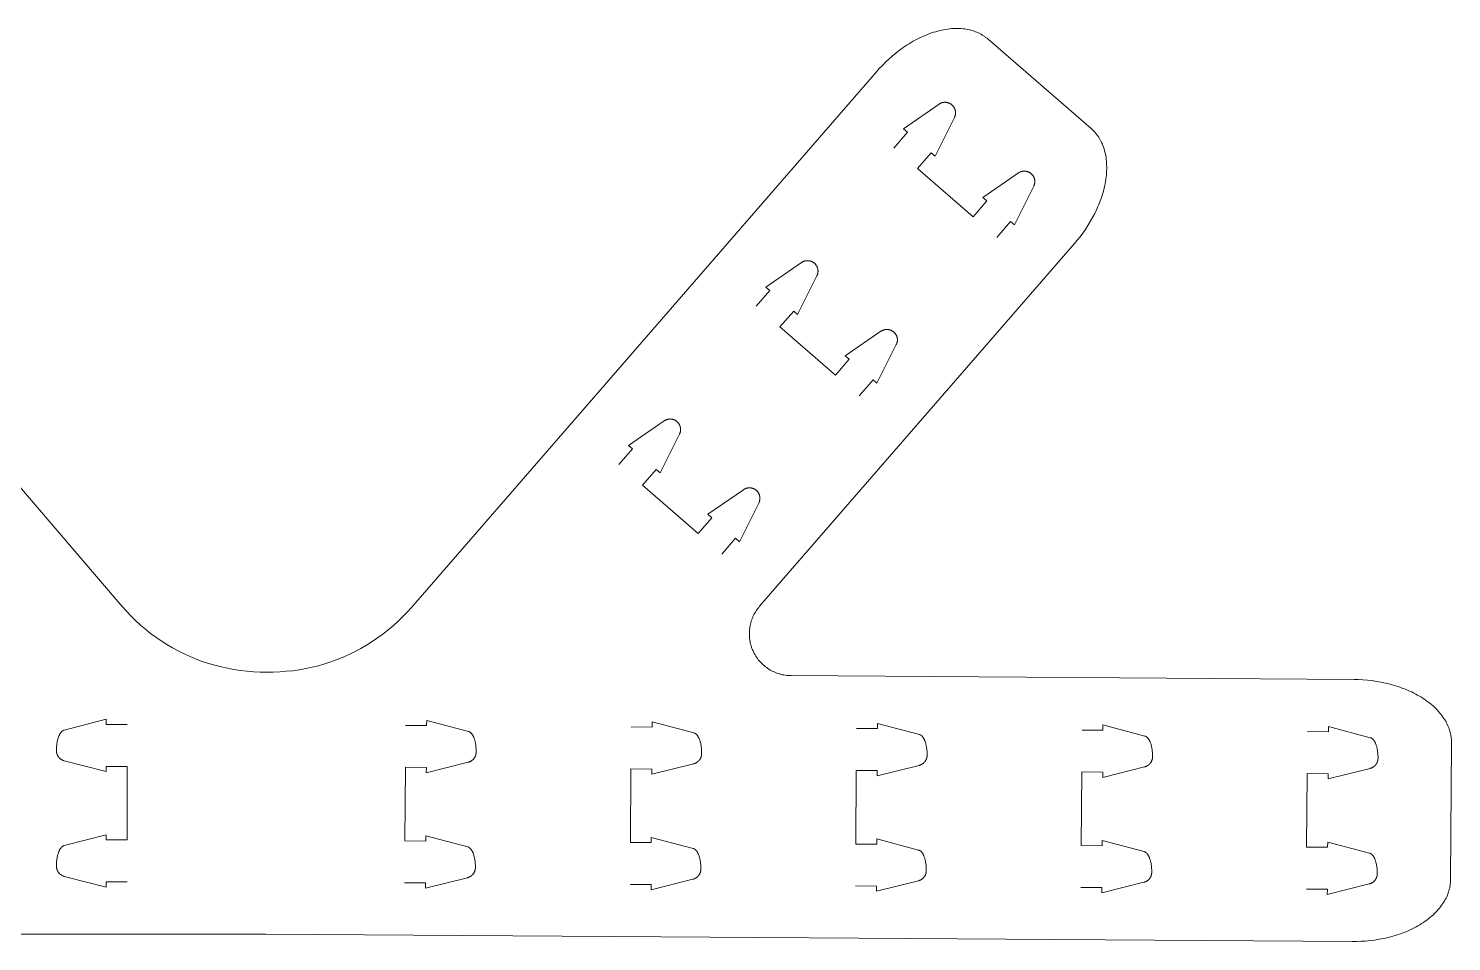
# Model space of a CAD drawing. Header units: millimetres. Extents: x 20064 to 20846, y -3773 to -3657.
# Drawn here: x 20710.6 to 20846.3, y -3755.1 to -3668 of the extents above; entities that cross this region are included whole.
import ezdxf

# ---------------------------------------------------------------- set-up
doc = ezdxf.new("R2010")
doc.units = ezdxf.units.MM
doc.header["$MEASUREMENT"] = 0
doc.layers.add('Exterior cut', color=3, linetype='Continuous', lineweight=0)
doc.layers.add('Interior cut', color=5, linetype='Continuous', lineweight=0)

msp = doc.modelspace()

# ---------------------------------------------------------------- linework, layer by layer
at = {"layer": 'Exterior cut'}
msp.add_lwpolyline([(20629.65, -3754.38), (20733.27, -3754.38), (20836.88, -3755.09), (20837.3, -3755.09), (20837.72, -3755.07), (20838.15, -3755.05), (20838.58, -3755), (20839.02, -3754.95), (20839.45, -3754.88), (20839.89, -3754.79), (20840.32, -3754.69), (20840.54, -3754.64), (20840.75, -3754.58), (20840.96, -3754.52), (20841.17, -3754.45), (20841.38, -3754.38), (20841.59, -3754.31), (20841.8, -3754.23), (20842, -3754.15), (20842.2, -3754.07), (20842.39, -3753.98), (20842.59, -3753.89), (20842.78, -3753.79), (20842.96, -3753.69), (20843.14, -3753.59), (20843.32, -3753.49), (20843.49, -3753.38), (20843.66, -3753.27), (20843.83, -3753.16), (20843.99, -3753.04), (20844.14, -3752.92), (20844.29, -3752.8), (20844.44, -3752.68), (20844.58, -3752.56), (20844.71, -3752.43), (20844.84, -3752.3), (20844.97, -3752.17), (20845.08, -3752.04), (20845.2, -3751.91), (20845.3, -3751.77), (20845.4, -3751.63), (20845.5, -3751.5), (20845.59, -3751.36), (20845.67, -3751.22), (20845.75, -3751.08), (20845.82, -3750.94), (20845.89, -3750.81), (20845.95, -3750.67), (20846, -3750.53), (20846.05, -3750.39), (20846.07, -3750.32), (20846.09, -3750.25), (20846.11, -3750.18), (20846.13, -3750.11), (20846.15, -3750.04), (20846.17, -3749.97), (20846.18, -3749.9), (20846.19, -3749.83), (20846.21, -3749.76), (20846.22, -3749.7), (20846.23, -3749.63), (20846.23, -3749.56), (20846.24, -3749.49), (20846.25, -3749.42), (20846.25, -3749.29), (20846.26, -3749.16), (20846.35, -3736.16), (20846.35, -3736.02), (20846.34, -3735.89), (20846.33, -3735.82), (20846.33, -3735.75), (20846.32, -3735.69), (20846.31, -3735.62), (20846.3, -3735.55), (20846.29, -3735.48), (20846.28, -3735.41), (20846.27, -3735.34), (20846.25, -3735.27), (20846.24, -3735.2), (20846.22, -3735.13), (20846.2, -3735.06), (20846.18, -3734.99), (20846.16, -3734.92), (20846.11, -3734.78), (20846.06, -3734.64), (20846, -3734.5), (20845.93, -3734.36), (20845.86, -3734.22), (20845.79, -3734.08), (20845.71, -3733.94), (20845.62, -3733.81), (20845.53, -3733.67), (20845.43, -3733.53), (20845.32, -3733.39), (20845.21, -3733.26), (20845.1, -3733.13), (20844.98, -3732.99), (20844.85, -3732.86), (20844.72, -3732.73), (20844.58, -3732.61), (20844.43, -3732.48), (20844.29, -3732.36), (20844.13, -3732.24), (20843.97, -3732.12), (20843.81, -3732.01), (20843.64, -3731.9), (20843.47, -3731.79), (20843.29, -3731.68), (20843.11, -3731.58), (20842.93, -3731.48), (20842.74, -3731.38), (20842.55, -3731.28), (20842.35, -3731.19), (20842.16, -3731.11), (20841.95, -3731.02), (20841.75, -3730.94), (20841.55, -3730.87), (20841.34, -3730.79), (20841.13, -3730.72), (20840.92, -3730.66), (20840.7, -3730.6), (20840.49, -3730.54), (20840.06, -3730.43), (20839.62, -3730.34), (20839.19, -3730.27), (20838.75, -3730.2), (20838.32, -3730.16), (20837.89, -3730.12), (20837.47, -3730.1), (20837.06, -3730.09), (20783.36, -3729.72), (20783.22, -3729.72), (20783.08, -3729.71), (20782.95, -3729.7), (20782.81, -3729.68), (20782.67, -3729.66), (20782.54, -3729.63), (20782.4, -3729.6), (20782.27, -3729.56), (20782.14, -3729.52), (20782.01, -3729.48), (20781.88, -3729.43), (20781.75, -3729.37), (20781.63, -3729.32), (20781.5, -3729.25), (20781.38, -3729.19), (20781.26, -3729.11), (20781.15, -3729.04), (20781.04, -3728.96), (20780.92, -3728.88), (20780.82, -3728.79), (20780.71, -3728.7), (20780.61, -3728.61), (20780.51, -3728.51), (20780.42, -3728.41), (20780.33, -3728.3), (20780.24, -3728.2), (20780.16, -3728.09), (20780.08, -3727.97), (20780, -3727.86), (20779.93, -3727.74), (20779.86, -3727.62), (20779.8, -3727.5), (20779.74, -3727.37), (20779.69, -3727.25), (20779.64, -3727.12), (20779.59, -3726.99), (20779.55, -3726.85), (20779.51, -3726.72), (20779.48, -3726.59), (20779.45, -3726.45), (20779.43, -3726.32), (20779.41, -3726.18), (20779.4, -3726.04), (20779.39, -3725.9), (20779.39, -3725.77), (20779.39, -3725.63), (20779.39, -3725.49), (20779.4, -3725.35), (20779.42, -3725.21), (20779.44, -3725.08), (20779.46, -3724.94), (20779.49, -3724.81), (20779.53, -3724.67), (20779.57, -3724.54), (20779.61, -3724.41), (20779.66, -3724.28), (20779.71, -3724.15), (20779.76, -3724.03), (20779.83, -3723.9), (20779.89, -3723.78), (20779.96, -3723.66), (20780.03, -3723.54), (20780.11, -3723.43), (20780.19, -3723.32), (20780.28, -3723.21), (20780.36, -3723.1), (20810.39, -3688.5), (20810.66, -3688.18), (20810.92, -3687.85), (20811.18, -3687.5), (20811.43, -3687.15), (20811.67, -3686.78), (20811.9, -3686.4), (20812.12, -3686.02), (20812.32, -3685.62), (20812.42, -3685.43), (20812.51, -3685.22), (20812.6, -3685.02), (20812.69, -3684.82), (20812.77, -3684.61), (20812.85, -3684.41), (20812.93, -3684.2), (20813, -3684), (20813.06, -3683.79), (20813.12, -3683.58), (20813.18, -3683.38), (20813.23, -3683.17), (20813.28, -3682.97), (20813.32, -3682.76), (20813.35, -3682.56), (20813.39, -3682.36), (20813.41, -3682.16), (20813.43, -3681.96), (20813.45, -3681.76), (20813.46, -3681.57), (20813.47, -3681.38), (20813.47, -3681.19), (20813.46, -3681), (20813.46, -3680.81), (20813.44, -3680.63), (20813.42, -3680.45), (20813.4, -3680.28), (20813.37, -3680.11), (20813.34, -3679.94), (20813.3, -3679.77), (20813.26, -3679.61), (20813.21, -3679.46), (20813.16, -3679.3), (20813.11, -3679.15), (20813.05, -3679.01), (20812.98, -3678.87), (20812.92, -3678.73), (20812.85, -3678.6), (20812.77, -3678.47), (20812.73, -3678.41), (20812.7, -3678.35), (20812.66, -3678.29), (20812.61, -3678.23), (20812.57, -3678.17), (20812.53, -3678.11), (20812.49, -3678.06), (20812.44, -3678), (20812.4, -3677.95), (20812.36, -3677.9), (20812.31, -3677.84), (20812.26, -3677.79), (20812.22, -3677.74), (20812.17, -3677.7), (20812.07, -3677.6), (20811.97, -3677.51), (20802.15, -3668.99), (20802.05, -3668.91), (20801.94, -3668.83), (20801.89, -3668.79), (20801.83, -3668.75), (20801.78, -3668.71), (20801.72, -3668.67), (20801.66, -3668.63), (20801.6, -3668.6), (20801.54, -3668.56), (20801.48, -3668.53), (20801.42, -3668.49), (20801.36, -3668.46), (20801.29, -3668.43), (20801.23, -3668.4), (20801.16, -3668.37), (20801.09, -3668.34), (20800.96, -3668.28), (20800.81, -3668.23), (20800.67, -3668.18), (20800.52, -3668.14), (20800.37, -3668.1), (20800.21, -3668.07), (20800.06, -3668.04), (20799.89, -3668.02), (20799.73, -3668), (20799.56, -3667.99), (20799.39, -3667.98), (20799.21, -3667.97), (20799.04, -3667.97), (20798.86, -3667.98), (20798.68, -3667.99), (20798.49, -3668.01), (20798.31, -3668.03), (20798.12, -3668.06), (20797.93, -3668.09), (20797.74, -3668.13), (20797.54, -3668.18), (20797.35, -3668.22), (20797.16, -3668.28), (20796.96, -3668.34), (20796.77, -3668.4), (20796.57, -3668.47), (20796.37, -3668.55), (20796.18, -3668.63), (20795.98, -3668.71), (20795.79, -3668.8), (20795.59, -3668.9), (20795.4, -3668.99), (20795.2, -3669.1), (20795.01, -3669.2), (20794.82, -3669.31), (20794.63, -3669.43), (20794.44, -3669.55), (20794.26, -3669.67), (20794.07, -3669.79), (20793.71, -3670.05), (20793.36, -3670.32), (20793.02, -3670.61), (20792.69, -3670.9), (20792.38, -3671.19), (20792.07, -3671.5), (20791.78, -3671.8), (20791.5, -3672.11), (20747.18, -3723.21), (20746.76, -3723.67), (20746.32, -3724.12), (20745.88, -3724.56), (20745.41, -3724.98), (20744.93, -3725.38), (20744.44, -3725.76), (20743.93, -3726.13), (20743.42, -3726.48), (20742.89, -3726.81), (20742.35, -3727.13), (20741.79, -3727.42), (20741.23, -3727.7), (20740.66, -3727.95), (20740.08, -3728.19), (20739.49, -3728.4), (20738.9, -3728.59), (20738.3, -3728.77), (20737.69, -3728.92), (20737.08, -3729.05), (20736.47, -3729.16), (20735.85, -3729.25), (20735.23, -3729.31), (20734.6, -3729.36), (20733.98, -3729.38), (20733.35, -3729.38), (20732.73, -3729.38), (20732.1, -3729.35), (20731.48, -3729.3), (20730.86, -3729.23), (20730.24, -3729.14), (20729.62, -3729.02), (20729.01, -3728.89), (20728.41, -3728.73), (20727.81, -3728.56), (20727.22, -3728.36), (20726.63, -3728.14), (20726.05, -3727.9), (20725.48, -3727.64), (20724.92, -3727.36), (20724.37, -3727.07), (20723.84, -3726.75), (20723.31, -3726.41), (20722.79, -3726.06), (20722.29, -3725.69), (20721.8, -3725.3), (20721.32, -3724.89), (20720.86, -3724.47), (20720.42, -3724.03), (20719.99, -3723.58), (20719.57, -3723.11), (20675.59, -3671.71)], dxfattribs=at)
at = {"layer": 'Interior cut'}
for points in [[(20793.15, -3679.38), (20794.46, -3677.87), (20794.08, -3677.54), (20797.48, -3675.2), (20797.5, -3675.18), (20797.53, -3675.16), (20797.56, -3675.14), (20797.6, -3675.13), (20797.63, -3675.11), (20797.66, -3675.1), (20797.69, -3675.08), (20797.72, -3675.07), (20797.76, -3675.06), (20797.79, -3675.05), (20797.82, -3675.05), (20797.86, -3675.04), (20797.89, -3675.03), (20797.93, -3675.03), (20797.96, -3675.02), (20797.99, -3675.02), (20798.03, -3675.02), (20798.06, -3675.02), (20798.1, -3675.02), (20798.13, -3675.02), (20798.17, -3675.03), (20798.2, -3675.03), (20798.24, -3675.04), (20798.27, -3675.05), (20798.3, -3675.06), (20798.34, -3675.06), (20798.37, -3675.08), (20798.4, -3675.09), (20798.44, -3675.1), (20798.47, -3675.11), (20798.5, -3675.13), (20798.53, -3675.15), (20798.56, -3675.16), (20798.59, -3675.18), (20798.62, -3675.2), (20798.64, -3675.22), (20798.67, -3675.24), (20798.7, -3675.27), (20798.72, -3675.29), (20798.75, -3675.31), (20798.77, -3675.34), (20798.8, -3675.36), (20798.82, -3675.39), (20798.84, -3675.42), (20798.86, -3675.44), (20798.88, -3675.47), (20798.9, -3675.5), (20798.92, -3675.53), (20798.93, -3675.56), (20798.95, -3675.59), (20798.96, -3675.63), (20798.98, -3675.66), (20798.99, -3675.69), (20799, -3675.72), (20799.01, -3675.76), (20799.02, -3675.79), (20799.02, -3675.82), (20799.03, -3675.86), (20799.04, -3675.89), (20799.04, -3675.93), (20799.04, -3675.96), (20799.04, -3676), (20799.04, -3676.03), (20799.04, -3676.07), (20799.04, -3676.1), (20799.04, -3676.14), (20799.03, -3676.17), (20799.03, -3676.2), (20799.02, -3676.24), (20799.01, -3676.27), (20799, -3676.31), (20798.99, -3676.34), (20798.98, -3676.37), (20798.97, -3676.4), (20798.95, -3676.44), (20798.94, -3676.47), (20797.1, -3680.16), (20796.72, -3679.83), (20795.41, -3681.34), (20800.72, -3685.94), (20802.03, -3684.43), (20801.65, -3684.1), (20805.04, -3681.76), (20805.07, -3681.74), (20805.1, -3681.73), (20805.13, -3681.71), (20805.16, -3681.69), (20805.19, -3681.68), (20805.23, -3681.66), (20805.26, -3681.65), (20805.29, -3681.64), (20805.32, -3681.63), (20805.36, -3681.62), (20805.39, -3681.61), (20805.43, -3681.6), (20805.46, -3681.6), (20805.49, -3681.59), (20805.53, -3681.59), (20805.56, -3681.59), (20805.6, -3681.59), (20805.63, -3681.59), (20805.67, -3681.59), (20805.7, -3681.59), (20805.74, -3681.59), (20805.77, -3681.6), (20805.8, -3681.61), (20805.84, -3681.61), (20805.87, -3681.62), (20805.91, -3681.63), (20805.94, -3681.64), (20805.97, -3681.65), (20806, -3681.67), (20806.03, -3681.68), (20806.07, -3681.7), (20806.1, -3681.71), (20806.13, -3681.73), (20806.16, -3681.75), (20806.18, -3681.77), (20806.21, -3681.79), (20806.24, -3681.81), (20806.27, -3681.83), (20806.29, -3681.85), (20806.32, -3681.88), (20806.34, -3681.9), (20806.37, -3681.93), (20806.39, -3681.96), (20806.41, -3681.98), (20806.43, -3682.01), (20806.45, -3682.04), (20806.47, -3682.07), (20806.48, -3682.1), (20806.5, -3682.13), (20806.52, -3682.16), (20806.53, -3682.19), (20806.54, -3682.22), (20806.56, -3682.26), (20806.57, -3682.29), (20806.58, -3682.32), (20806.58, -3682.36), (20806.59, -3682.39), (20806.6, -3682.42), (20806.6, -3682.46), (20806.61, -3682.49), (20806.61, -3682.53), (20806.61, -3682.56), (20806.61, -3682.6), (20806.61, -3682.63), (20806.61, -3682.67), (20806.6, -3682.7), (20806.6, -3682.74), (20806.59, -3682.77), (20806.59, -3682.8), (20806.58, -3682.84), (20806.57, -3682.87), (20806.56, -3682.9), (20806.55, -3682.94), (20806.54, -3682.97), (20806.52, -3683), (20806.51, -3683.03), (20804.67, -3686.72), (20804.29, -3686.4), (20802.98, -3687.91)], [(20780.04, -3694.48), (20781.35, -3692.97), (20780.97, -3692.65), (20784.37, -3690.3), (20784.4, -3690.29), (20784.43, -3690.27), (20784.46, -3690.25), (20784.49, -3690.23), (20784.52, -3690.22), (20784.55, -3690.2), (20784.58, -3690.19), (20784.62, -3690.18), (20784.65, -3690.17), (20784.68, -3690.16), (20784.72, -3690.15), (20784.75, -3690.15), (20784.79, -3690.14), (20784.82, -3690.13), (20784.85, -3690.13), (20784.89, -3690.13), (20784.92, -3690.13), (20784.96, -3690.13), (20784.99, -3690.13), (20785.03, -3690.13), (20785.06, -3690.14), (20785.1, -3690.14), (20785.13, -3690.15), (20785.16, -3690.15), (20785.2, -3690.16), (20785.23, -3690.17), (20785.26, -3690.18), (20785.3, -3690.19), (20785.33, -3690.21), (20785.36, -3690.22), (20785.39, -3690.24), (20785.42, -3690.25), (20785.45, -3690.27), (20785.48, -3690.29), (20785.51, -3690.31), (20785.54, -3690.33), (20785.57, -3690.35), (20785.59, -3690.37), (20785.62, -3690.4), (20785.64, -3690.42), (20785.67, -3690.44), (20785.69, -3690.47), (20785.71, -3690.5), (20785.73, -3690.52), (20785.75, -3690.55), (20785.77, -3690.58), (20785.79, -3690.61), (20785.81, -3690.64), (20785.83, -3690.67), (20785.84, -3690.7), (20785.86, -3690.73), (20785.87, -3690.77), (20785.88, -3690.8), (20785.89, -3690.83), (20785.9, -3690.86), (20785.91, -3690.9), (20785.92, -3690.93), (20785.92, -3690.97), (20785.93, -3691), (20785.93, -3691.03), (20785.94, -3691.07), (20785.94, -3691.1), (20785.94, -3691.14), (20785.94, -3691.17), (20785.93, -3691.21), (20785.93, -3691.24), (20785.93, -3691.28), (20785.92, -3691.31), (20785.91, -3691.35), (20785.91, -3691.38), (20785.9, -3691.41), (20785.89, -3691.45), (20785.87, -3691.48), (20785.86, -3691.51), (20785.85, -3691.54), (20785.83, -3691.57), (20783.99, -3695.27), (20783.62, -3694.94), (20782.31, -3696.45), (20787.61, -3701.05), (20788.92, -3699.54), (20788.54, -3699.21), (20791.94, -3696.87), (20791.97, -3696.85), (20792, -3696.83), (20792.03, -3696.82), (20792.06, -3696.8), (20792.09, -3696.78), (20792.12, -3696.77), (20792.15, -3696.76), (20792.18, -3696.75), (20792.22, -3696.74), (20792.25, -3696.73), (20792.28, -3696.72), (20792.32, -3696.71), (20792.35, -3696.71), (20792.39, -3696.7), (20792.42, -3696.7), (20792.46, -3696.69), (20792.49, -3696.69), (20792.53, -3696.69), (20792.56, -3696.69), (20792.6, -3696.7), (20792.63, -3696.7), (20792.66, -3696.71), (20792.7, -3696.71), (20792.73, -3696.72), (20792.77, -3696.73), (20792.8, -3696.74), (20792.83, -3696.75), (20792.86, -3696.76), (20792.9, -3696.77), (20792.93, -3696.79), (20792.96, -3696.8), (20792.99, -3696.82), (20793.02, -3696.84), (20793.05, -3696.85), (20793.08, -3696.87), (20793.11, -3696.89), (20793.13, -3696.92), (20793.16, -3696.94), (20793.19, -3696.96), (20793.21, -3696.99), (20793.24, -3697.01), (20793.26, -3697.04), (20793.28, -3697.06), (20793.3, -3697.09), (20793.32, -3697.12), (20793.34, -3697.15), (20793.36, -3697.18), (20793.38, -3697.21), (20793.39, -3697.24), (20793.41, -3697.27), (20793.42, -3697.3), (20793.44, -3697.33), (20793.45, -3697.36), (20793.46, -3697.4), (20793.47, -3697.43), (20793.48, -3697.46), (20793.49, -3697.5), (20793.49, -3697.53), (20793.5, -3697.57), (20793.5, -3697.6), (20793.5, -3697.64), (20793.5, -3697.67), (20793.51, -3697.7), (20793.5, -3697.74), (20793.5, -3697.77), (20793.5, -3697.81), (20793.49, -3697.84), (20793.49, -3697.88), (20793.48, -3697.91), (20793.47, -3697.94), (20793.46, -3697.98), (20793.45, -3698.01), (20793.44, -3698.04), (20793.43, -3698.08), (20793.42, -3698.11), (20793.4, -3698.14), (20791.56, -3701.83), (20791.18, -3701.5), (20789.87, -3703.01)], [(20766.93, -3709.59), (20768.25, -3708.08), (20767.87, -3707.75), (20771.26, -3705.41), (20771.29, -3705.39), (20771.32, -3705.37), (20771.35, -3705.36), (20771.38, -3705.34), (20771.41, -3705.33), (20771.45, -3705.31), (20771.48, -3705.3), (20771.51, -3705.29), (20771.54, -3705.28), (20771.58, -3705.27), (20771.61, -3705.26), (20771.64, -3705.25), (20771.68, -3705.25), (20771.71, -3705.24), (20771.75, -3705.24), (20771.78, -3705.24), (20771.82, -3705.23), (20771.85, -3705.23), (20771.89, -3705.24), (20771.92, -3705.24), (20771.96, -3705.24), (20771.99, -3705.25), (20772.02, -3705.25), (20772.06, -3705.26), (20772.09, -3705.27), (20772.12, -3705.28), (20772.16, -3705.29), (20772.19, -3705.3), (20772.22, -3705.31), (20772.25, -3705.33), (20772.29, -3705.34), (20772.32, -3705.36), (20772.35, -3705.38), (20772.38, -3705.4), (20772.4, -3705.42), (20772.43, -3705.44), (20772.46, -3705.46), (20772.49, -3705.48), (20772.51, -3705.5), (20772.54, -3705.53), (20772.56, -3705.55), (20772.58, -3705.58), (20772.61, -3705.6), (20772.63, -3705.63), (20772.65, -3705.66), (20772.67, -3705.69), (20772.69, -3705.72), (20772.7, -3705.75), (20772.72, -3705.78), (20772.74, -3705.81), (20772.75, -3705.84), (20772.76, -3705.87), (20772.78, -3705.91), (20772.79, -3705.94), (20772.8, -3705.97), (20772.8, -3706.01), (20772.81, -3706.04), (20772.82, -3706.07), (20772.82, -3706.11), (20772.83, -3706.14), (20772.83, -3706.18), (20772.83, -3706.21), (20772.83, -3706.25), (20772.83, -3706.28), (20772.83, -3706.32), (20772.82, -3706.35), (20772.82, -3706.38), (20772.81, -3706.42), (20772.81, -3706.45), (20772.8, -3706.49), (20772.79, -3706.52), (20772.78, -3706.55), (20772.77, -3706.59), (20772.75, -3706.62), (20772.74, -3706.65), (20772.73, -3706.68), (20770.89, -3710.37), (20770.51, -3710.04), (20769.2, -3711.56), (20774.5, -3716.16), (20775.81, -3714.65), (20775.44, -3714.32), (20778.83, -3711.98), (20778.86, -3711.96), (20778.89, -3711.94), (20778.92, -3711.92), (20778.95, -3711.91), (20778.98, -3711.89), (20779.01, -3711.88), (20779.05, -3711.86), (20779.08, -3711.85), (20779.11, -3711.84), (20779.14, -3711.83), (20779.18, -3711.83), (20779.21, -3711.82), (20779.25, -3711.81), (20779.28, -3711.81), (20779.32, -3711.8), (20779.35, -3711.8), (20779.38, -3711.8), (20779.42, -3711.8), (20779.45, -3711.8), (20779.49, -3711.8), (20779.52, -3711.81), (20779.56, -3711.81), (20779.59, -3711.82), (20779.63, -3711.83), (20779.66, -3711.84), (20779.69, -3711.84), (20779.73, -3711.86), (20779.76, -3711.87), (20779.79, -3711.88), (20779.82, -3711.89), (20779.85, -3711.91), (20779.88, -3711.93), (20779.91, -3711.94), (20779.94, -3711.96), (20779.97, -3711.98), (20780, -3712), (20780.03, -3712.02), (20780.05, -3712.05), (20780.08, -3712.07), (20780.11, -3712.09), (20780.13, -3712.12), (20780.15, -3712.14), (20780.17, -3712.17), (20780.2, -3712.2), (20780.22, -3712.22), (20780.24, -3712.25), (20780.25, -3712.28), (20780.27, -3712.31), (20780.29, -3712.34), (20780.3, -3712.37), (20780.32, -3712.41), (20780.33, -3712.44), (20780.34, -3712.47), (20780.35, -3712.5), (20780.36, -3712.54), (20780.37, -3712.57), (20780.38, -3712.6), (20780.39, -3712.64), (20780.39, -3712.67), (20780.39, -3712.71), (20780.4, -3712.74), (20780.4, -3712.78), (20780.4, -3712.81), (20780.4, -3712.85), (20780.4, -3712.88), (20780.39, -3712.92), (20780.39, -3712.95), (20780.38, -3712.98), (20780.37, -3713.02), (20780.37, -3713.05), (20780.36, -3713.09), (20780.35, -3713.12), (20780.34, -3713.15), (20780.32, -3713.18), (20780.31, -3713.21), (20780.29, -3713.25), (20778.46, -3716.94), (20778.08, -3716.61), (20776.77, -3718.12)], [(20720.06, -3734.38), (20718.06, -3734.38), (20718.06, -3733.88), (20714.06, -3734.91), (20714.05, -3734.91), (20714.04, -3734.92), (20714.04, -3734.92), (20714.03, -3734.92), (20714.02, -3734.93), (20714.01, -3734.93), (20714, -3734.93), (20713.99, -3734.94), (20713.98, -3734.94), (20713.97, -3734.95), (20713.96, -3734.95), (20713.95, -3734.96), (20713.94, -3734.96), (20713.93, -3734.97), (20713.92, -3734.97), (20713.92, -3734.98), (20713.91, -3734.99), (20713.9, -3734.99), (20713.89, -3735), (20713.88, -3735.01), (20713.87, -3735.01), (20713.86, -3735.02), (20713.84, -3735.04), (20713.82, -3735.05), (20713.81, -3735.07), (20713.79, -3735.09), (20713.77, -3735.11), (20713.75, -3735.13), (20713.74, -3735.15), (20713.72, -3735.17), (20713.7, -3735.2), (20713.69, -3735.22), (20713.67, -3735.24), (20713.65, -3735.27), (20713.64, -3735.3), (20713.62, -3735.33), (20713.61, -3735.36), (20713.59, -3735.39), (20713.58, -3735.42), (20713.56, -3735.45), (20713.55, -3735.48), (20713.52, -3735.55), (20713.5, -3735.62), (20713.47, -3735.69), (20713.45, -3735.77), (20713.43, -3735.84), (20713.41, -3735.92), (20713.39, -3736.01), (20713.38, -3736.09), (20713.36, -3736.18), (20713.35, -3736.26), (20713.34, -3736.35), (20713.33, -3736.44), (20713.33, -3736.53), (20713.32, -3736.62), (20713.32, -3736.7), (20713.31, -3736.88), (20713.31, -3736.9), (20713.31, -3736.92), (20713.31, -3736.94), (20713.32, -3736.96), (20713.32, -3736.98), (20713.32, -3737), (20713.32, -3737.02), (20713.33, -3737.04), (20713.33, -3737.06), (20713.33, -3737.08), (20713.34, -3737.1), (20713.34, -3737.12), (20713.35, -3737.14), (20713.35, -3737.16), (20713.36, -3737.18), (20713.36, -3737.2), (20713.37, -3737.21), (20713.38, -3737.23), (20713.39, -3737.25), (20713.39, -3737.27), (20713.4, -3737.29), (20713.41, -3737.31), (20713.42, -3737.33), (20713.43, -3737.35), (20713.44, -3737.37), (20713.45, -3737.39), (20713.46, -3737.4), (20713.47, -3737.42), (20713.48, -3737.44), (20713.5, -3737.46), (20713.51, -3737.48), (20713.52, -3737.49), (20713.54, -3737.51), (20713.55, -3737.53), (20713.56, -3737.54), (20713.58, -3737.56), (20713.59, -3737.57), (20713.61, -3737.59), (20713.62, -3737.6), (20713.64, -3737.62), (20713.65, -3737.63), (20713.67, -3737.65), (20713.69, -3737.66), (20713.7, -3737.67), (20713.72, -3737.68), (20713.74, -3737.7), (20713.75, -3737.71), (20713.77, -3737.72), (20713.79, -3737.73), (20713.81, -3737.74), (20713.82, -3737.75), (20713.84, -3737.76), (20713.86, -3737.77), (20713.88, -3737.78), (20713.9, -3737.79), (20713.92, -3737.8), (20713.93, -3737.81), (20713.95, -3737.81), (20713.97, -3737.82), (20713.99, -3737.83), (20714.01, -3737.83), (20714.03, -3737.84), (20714.04, -3737.84), (20714.06, -3737.85), (20718.06, -3738.88), (20718.06, -3738.38), (20720.06, -3738.38), (20720.06, -3745.4), (20718.06, -3745.4), (20718.06, -3744.9), (20714.06, -3745.93), (20714.05, -3745.93), (20714.04, -3745.94), (20714.04, -3745.94), (20714.03, -3745.94), (20714.02, -3745.95), (20714.01, -3745.95), (20714, -3745.95), (20713.99, -3745.96), (20713.98, -3745.96), (20713.97, -3745.97), (20713.96, -3745.97), (20713.95, -3745.98), (20713.94, -3745.98), (20713.93, -3745.99), (20713.92, -3745.99), (20713.92, -3746), (20713.91, -3746), (20713.9, -3746.01), (20713.89, -3746.02), (20713.88, -3746.02), (20713.87, -3746.03), (20713.86, -3746.04), (20713.84, -3746.05), (20713.82, -3746.07), (20713.81, -3746.09), (20713.79, -3746.11), (20713.77, -3746.13), (20713.75, -3746.15), (20713.74, -3746.17), (20713.72, -3746.19), (20713.7, -3746.21), (20713.69, -3746.24), (20713.67, -3746.26), (20713.65, -3746.29), (20713.64, -3746.32), (20713.62, -3746.35), (20713.61, -3746.37), (20713.59, -3746.4), (20713.58, -3746.44), (20713.56, -3746.47), (20713.55, -3746.5), (20713.52, -3746.57), (20713.5, -3746.64), (20713.47, -3746.71), (20713.45, -3746.79), (20713.43, -3746.86), (20713.41, -3746.94), (20713.39, -3747.03), (20713.38, -3747.11), (20713.36, -3747.19), (20713.35, -3747.28), (20713.34, -3747.37), (20713.33, -3747.46), (20713.33, -3747.55), (20713.32, -3747.63), (20713.32, -3747.72), (20713.31, -3747.9), (20713.31, -3747.92), (20713.31, -3747.94), (20713.31, -3747.96), (20713.32, -3747.98), (20713.32, -3748), (20713.32, -3748.02), (20713.32, -3748.04), (20713.33, -3748.06), (20713.33, -3748.08), (20713.33, -3748.1), (20713.34, -3748.12), (20713.34, -3748.14), (20713.35, -3748.15), (20713.35, -3748.17), (20713.36, -3748.19), (20713.36, -3748.21), (20713.37, -3748.23), (20713.38, -3748.25), (20713.39, -3748.27), (20713.39, -3748.29), (20713.4, -3748.31), (20713.41, -3748.33), (20713.42, -3748.35), (20713.43, -3748.37), (20713.44, -3748.39), (20713.45, -3748.41), (20713.46, -3748.42), (20713.47, -3748.44), (20713.48, -3748.46), (20713.5, -3748.48), (20713.51, -3748.49), (20713.52, -3748.51), (20713.54, -3748.53), (20713.55, -3748.55), (20713.56, -3748.56), (20713.58, -3748.58), (20713.59, -3748.59), (20713.61, -3748.61), (20713.62, -3748.62), (20713.64, -3748.64), (20713.65, -3748.65), (20713.67, -3748.67), (20713.69, -3748.68), (20713.7, -3748.69), (20713.72, -3748.7), (20713.74, -3748.72), (20713.75, -3748.73), (20713.77, -3748.74), (20713.79, -3748.75), (20713.81, -3748.76), (20713.82, -3748.77), (20713.84, -3748.78), (20713.86, -3748.79), (20713.88, -3748.8), (20713.9, -3748.81), (20713.92, -3748.82), (20713.93, -3748.82), (20713.95, -3748.83), (20713.97, -3748.84), (20713.99, -3748.85), (20714.01, -3748.85), (20714.03, -3748.86), (20714.04, -3748.86), (20714.06, -3748.87), (20718.06, -3749.9), (20718.06, -3749.4), (20720.06, -3749.4)], [(20746.61, -3734.47), (20748.61, -3734.49), (20748.62, -3733.99), (20752.6, -3735.04), (20752.61, -3735.05), (20752.62, -3735.05), (20752.63, -3735.05), (20752.64, -3735.06), (20752.65, -3735.06), (20752.66, -3735.06), (20752.67, -3735.07), (20752.68, -3735.07), (20752.69, -3735.08), (20752.69, -3735.08), (20752.7, -3735.08), (20752.71, -3735.09), (20752.72, -3735.1), (20752.73, -3735.1), (20752.74, -3735.11), (20752.75, -3735.11), (20752.76, -3735.12), (20752.77, -3735.13), (20752.78, -3735.13), (20752.79, -3735.14), (20752.8, -3735.15), (20752.8, -3735.15), (20752.82, -3735.17), (20752.84, -3735.19), (20752.86, -3735.2), (20752.88, -3735.22), (20752.89, -3735.24), (20752.91, -3735.26), (20752.93, -3735.28), (20752.94, -3735.31), (20752.96, -3735.33), (20752.98, -3735.35), (20752.99, -3735.38), (20753.01, -3735.41), (20753.02, -3735.43), (20753.04, -3735.46), (20753.06, -3735.49), (20753.07, -3735.52), (20753.08, -3735.55), (20753.1, -3735.58), (20753.11, -3735.62), (20753.14, -3735.68), (20753.16, -3735.75), (20753.19, -3735.83), (20753.21, -3735.9), (20753.23, -3735.98), (20753.25, -3736.06), (20753.26, -3736.14), (20753.28, -3736.23), (20753.29, -3736.31), (20753.3, -3736.4), (20753.31, -3736.49), (20753.32, -3736.58), (20753.33, -3736.66), (20753.33, -3736.75), (20753.34, -3736.84), (20753.34, -3737.02), (20753.34, -3737.04), (20753.34, -3737.06), (20753.34, -3737.08), (20753.34, -3737.1), (20753.33, -3737.11), (20753.33, -3737.13), (20753.33, -3737.15), (20753.33, -3737.17), (20753.32, -3737.19), (20753.32, -3737.21), (20753.31, -3737.23), (20753.31, -3737.25), (20753.3, -3737.27), (20753.3, -3737.29), (20753.29, -3737.31), (20753.29, -3737.33), (20753.28, -3737.35), (20753.27, -3737.37), (20753.26, -3737.39), (20753.26, -3737.41), (20753.25, -3737.43), (20753.24, -3737.45), (20753.23, -3737.47), (20753.22, -3737.49), (20753.21, -3737.5), (20753.2, -3737.52), (20753.19, -3737.54), (20753.18, -3737.56), (20753.16, -3737.58), (20753.15, -3737.59), (20753.14, -3737.61), (20753.13, -3737.63), (20753.11, -3737.65), (20753.1, -3737.66), (20753.08, -3737.68), (20753.07, -3737.69), (20753.05, -3737.71), (20753.04, -3737.72), (20753.02, -3737.74), (20753.01, -3737.75), (20752.99, -3737.77), (20752.98, -3737.78), (20752.96, -3737.79), (20752.94, -3737.81), (20752.93, -3737.82), (20752.91, -3737.83), (20752.89, -3737.84), (20752.88, -3737.85), (20752.86, -3737.87), (20752.84, -3737.88), (20752.82, -3737.89), (20752.8, -3737.9), (20752.79, -3737.91), (20752.77, -3737.91), (20752.75, -3737.92), (20752.73, -3737.93), (20752.71, -3737.94), (20752.69, -3737.95), (20752.68, -3737.95), (20752.66, -3737.96), (20752.64, -3737.97), (20752.62, -3737.97), (20752.6, -3737.98), (20752.58, -3737.98), (20748.58, -3738.98), (20748.59, -3738.48), (20746.59, -3738.47), (20746.54, -3745.49), (20748.54, -3745.51), (20748.54, -3745.01), (20752.53, -3746.06), (20752.54, -3746.07), (20752.55, -3746.07), (20752.55, -3746.07), (20752.56, -3746.07), (20752.57, -3746.08), (20752.58, -3746.08), (20752.59, -3746.09), (20752.6, -3746.09), (20752.61, -3746.09), (20752.62, -3746.1), (20752.63, -3746.1), (20752.64, -3746.11), (20752.65, -3746.11), (20752.66, -3746.12), (20752.67, -3746.13), (20752.67, -3746.13), (20752.68, -3746.14), (20752.69, -3746.14), (20752.7, -3746.15), (20752.71, -3746.16), (20752.72, -3746.17), (20752.73, -3746.17), (20752.75, -3746.19), (20752.76, -3746.21), (20752.78, -3746.22), (20752.8, -3746.24), (20752.82, -3746.26), (20752.83, -3746.28), (20752.85, -3746.3), (20752.87, -3746.33), (20752.89, -3746.35), (20752.9, -3746.37), (20752.92, -3746.4), (20752.93, -3746.43), (20752.95, -3746.45), (20752.96, -3746.48), (20752.98, -3746.51), (20752.99, -3746.54), (20753.01, -3746.57), (20753.02, -3746.6), (20753.04, -3746.63), (20753.06, -3746.7), (20753.09, -3746.77), (20753.11, -3746.85), (20753.13, -3746.92), (20753.15, -3747), (20753.17, -3747.08), (20753.19, -3747.16), (20753.2, -3747.25), (20753.22, -3747.33), (20753.23, -3747.42), (20753.24, -3747.51), (20753.25, -3747.59), (20753.25, -3747.68), (20753.26, -3747.77), (20753.26, -3747.86), (20753.26, -3748.04), (20753.26, -3748.06), (20753.26, -3748.08), (20753.26, -3748.09), (20753.26, -3748.11), (20753.26, -3748.13), (20753.26, -3748.15), (20753.25, -3748.17), (20753.25, -3748.19), (20753.25, -3748.21), (20753.24, -3748.23), (20753.24, -3748.25), (20753.23, -3748.27), (20753.23, -3748.29), (20753.22, -3748.31), (20753.22, -3748.33), (20753.21, -3748.35), (20753.2, -3748.37), (20753.2, -3748.39), (20753.19, -3748.41), (20753.18, -3748.43), (20753.17, -3748.45), (20753.16, -3748.47), (20753.15, -3748.49), (20753.14, -3748.51), (20753.13, -3748.52), (20753.12, -3748.54), (20753.11, -3748.56), (20753.1, -3748.58), (20753.09, -3748.6), (20753.08, -3748.61), (20753.06, -3748.63), (20753.05, -3748.65), (20753.04, -3748.66), (20753.02, -3748.68), (20753.01, -3748.7), (20752.99, -3748.71), (20752.98, -3748.73), (20752.96, -3748.74), (20752.95, -3748.76), (20752.93, -3748.77), (20752.92, -3748.79), (20752.9, -3748.8), (20752.88, -3748.81), (20752.87, -3748.83), (20752.85, -3748.84), (20752.83, -3748.85), (20752.82, -3748.86), (20752.8, -3748.87), (20752.78, -3748.88), (20752.76, -3748.9), (20752.75, -3748.91), (20752.73, -3748.92), (20752.71, -3748.92), (20752.69, -3748.93), (20752.67, -3748.94), (20752.66, -3748.95), (20752.64, -3748.96), (20752.62, -3748.96), (20752.6, -3748.97), (20752.58, -3748.98), (20752.56, -3748.98), (20752.54, -3748.99), (20752.53, -3748.99), (20752.51, -3749), (20748.51, -3750), (20748.51, -3749.5), (20746.51, -3749.49)], [(20768.11, -3734.62), (20770.11, -3734.63), (20770.12, -3734.13), (20774.1, -3735.19), (20774.11, -3735.19), (20774.12, -3735.2), (20774.13, -3735.2), (20774.14, -3735.2), (20774.15, -3735.21), (20774.16, -3735.21), (20774.17, -3735.21), (20774.18, -3735.22), (20774.19, -3735.22), (20774.19, -3735.23), (20774.2, -3735.23), (20774.21, -3735.24), (20774.22, -3735.24), (20774.23, -3735.25), (20774.24, -3735.25), (20774.25, -3735.26), (20774.26, -3735.27), (20774.27, -3735.27), (20774.28, -3735.28), (20774.29, -3735.29), (20774.3, -3735.29), (20774.3, -3735.3), (20774.32, -3735.32), (20774.34, -3735.33), (20774.36, -3735.35), (20774.38, -3735.37), (20774.39, -3735.39), (20774.41, -3735.41), (20774.43, -3735.43), (20774.44, -3735.45), (20774.46, -3735.48), (20774.48, -3735.5), (20774.49, -3735.53), (20774.51, -3735.55), (20774.52, -3735.58), (20774.54, -3735.61), (20774.55, -3735.64), (20774.57, -3735.67), (20774.58, -3735.7), (20774.6, -3735.73), (20774.61, -3735.76), (20774.64, -3735.83), (20774.66, -3735.9), (20774.69, -3735.97), (20774.71, -3736.05), (20774.73, -3736.13), (20774.75, -3736.21), (20774.76, -3736.29), (20774.78, -3736.38), (20774.79, -3736.46), (20774.8, -3736.55), (20774.81, -3736.63), (20774.82, -3736.72), (20774.83, -3736.81), (20774.83, -3736.9), (20774.84, -3736.99), (20774.84, -3737.17), (20774.84, -3737.18), (20774.84, -3737.2), (20774.84, -3737.22), (20774.83, -3737.24), (20774.83, -3737.26), (20774.83, -3737.28), (20774.83, -3737.3), (20774.83, -3737.32), (20774.82, -3737.34), (20774.82, -3737.36), (20774.81, -3737.38), (20774.81, -3737.4), (20774.8, -3737.42), (20774.8, -3737.44), (20774.79, -3737.46), (20774.79, -3737.48), (20774.78, -3737.5), (20774.77, -3737.52), (20774.76, -3737.54), (20774.76, -3737.56), (20774.75, -3737.58), (20774.74, -3737.6), (20774.73, -3737.62), (20774.72, -3737.63), (20774.71, -3737.65), (20774.7, -3737.67), (20774.69, -3737.69), (20774.67, -3737.71), (20774.66, -3737.72), (20774.65, -3737.74), (20774.64, -3737.76), (20774.62, -3737.78), (20774.61, -3737.79), (20774.6, -3737.81), (20774.58, -3737.83), (20774.57, -3737.84), (20774.55, -3737.86), (20774.54, -3737.87), (20774.52, -3737.89), (20774.51, -3737.9), (20774.49, -3737.92), (20774.48, -3737.93), (20774.46, -3737.94), (20774.44, -3737.95), (20774.43, -3737.97), (20774.41, -3737.98), (20774.39, -3737.99), (20774.37, -3738), (20774.36, -3738.01), (20774.34, -3738.02), (20774.32, -3738.03), (20774.3, -3738.04), (20774.29, -3738.05), (20774.27, -3738.06), (20774.25, -3738.07), (20774.23, -3738.08), (20774.21, -3738.09), (20774.19, -3738.09), (20774.17, -3738.1), (20774.16, -3738.11), (20774.14, -3738.11), (20774.12, -3738.12), (20774.1, -3738.12), (20774.08, -3738.13), (20770.08, -3739.13), (20770.08, -3738.63), (20768.08, -3738.62), (20768.04, -3745.64), (20770.04, -3745.65), (20770.04, -3745.15), (20774.03, -3746.21), (20774.04, -3746.21), (20774.04, -3746.22), (20774.05, -3746.22), (20774.06, -3746.22), (20774.07, -3746.23), (20774.08, -3746.23), (20774.09, -3746.23), (20774.1, -3746.24), (20774.11, -3746.24), (20774.12, -3746.25), (20774.13, -3746.25), (20774.14, -3746.26), (20774.15, -3746.26), (20774.16, -3746.27), (20774.16, -3746.27), (20774.17, -3746.28), (20774.18, -3746.29), (20774.19, -3746.29), (20774.2, -3746.3), (20774.21, -3746.31), (20774.22, -3746.31), (20774.23, -3746.32), (20774.25, -3746.34), (20774.26, -3746.35), (20774.28, -3746.37), (20774.3, -3746.39), (20774.32, -3746.41), (20774.33, -3746.43), (20774.35, -3746.45), (20774.37, -3746.47), (20774.38, -3746.5), (20774.4, -3746.52), (20774.42, -3746.55), (20774.43, -3746.57), (20774.45, -3746.6), (20774.46, -3746.63), (20774.48, -3746.66), (20774.49, -3746.69), (20774.51, -3746.72), (20774.52, -3746.75), (20774.54, -3746.78), (20774.56, -3746.85), (20774.59, -3746.92), (20774.61, -3746.99), (20774.63, -3747.07), (20774.65, -3747.15), (20774.67, -3747.23), (20774.69, -3747.31), (20774.7, -3747.39), (20774.72, -3747.48), (20774.73, -3747.57), (20774.74, -3747.65), (20774.75, -3747.74), (20774.75, -3747.83), (20774.76, -3747.92), (20774.76, -3748.01), (20774.76, -3748.18), (20774.76, -3748.2), (20774.76, -3748.22), (20774.76, -3748.24), (20774.76, -3748.26), (20774.76, -3748.28), (20774.76, -3748.3), (20774.75, -3748.32), (20774.75, -3748.34), (20774.75, -3748.36), (20774.74, -3748.38), (20774.74, -3748.4), (20774.73, -3748.42), (20774.73, -3748.44), (20774.72, -3748.46), (20774.72, -3748.48), (20774.71, -3748.5), (20774.7, -3748.52), (20774.7, -3748.54), (20774.69, -3748.56), (20774.68, -3748.58), (20774.67, -3748.6), (20774.66, -3748.62), (20774.65, -3748.63), (20774.64, -3748.65), (20774.63, -3748.67), (20774.62, -3748.69), (20774.61, -3748.71), (20774.6, -3748.73), (20774.59, -3748.74), (20774.57, -3748.76), (20774.56, -3748.78), (20774.55, -3748.8), (20774.54, -3748.81), (20774.52, -3748.83), (20774.51, -3748.84), (20774.49, -3748.86), (20774.48, -3748.88), (20774.46, -3748.89), (20774.45, -3748.91), (20774.43, -3748.92), (20774.42, -3748.93), (20774.4, -3748.95), (20774.38, -3748.96), (20774.37, -3748.97), (20774.35, -3748.99), (20774.33, -3749), (20774.32, -3749.01), (20774.3, -3749.02), (20774.28, -3749.03), (20774.26, -3749.04), (20774.25, -3749.05), (20774.23, -3749.06), (20774.21, -3749.07), (20774.19, -3749.08), (20774.17, -3749.09), (20774.15, -3749.1), (20774.14, -3749.11), (20774.12, -3749.11), (20774.1, -3749.12), (20774.08, -3749.13), (20774.06, -3749.13), (20774.04, -3749.14), (20774.02, -3749.14), (20774.01, -3749.15), (20770.01, -3750.15), (20770.01, -3749.65), (20768.01, -3749.64)], [(20789.61, -3734.77), (20791.61, -3734.78), (20791.61, -3734.28), (20795.6, -3735.34), (20795.61, -3735.34), (20795.62, -3735.35), (20795.63, -3735.35), (20795.64, -3735.35), (20795.65, -3735.35), (20795.66, -3735.36), (20795.67, -3735.36), (20795.68, -3735.37), (20795.68, -3735.37), (20795.69, -3735.38), (20795.7, -3735.38), (20795.71, -3735.39), (20795.72, -3735.39), (20795.73, -3735.4), (20795.74, -3735.4), (20795.75, -3735.41), (20795.76, -3735.41), (20795.77, -3735.42), (20795.78, -3735.43), (20795.79, -3735.43), (20795.79, -3735.44), (20795.8, -3735.45), (20795.82, -3735.47), (20795.84, -3735.48), (20795.86, -3735.5), (20795.87, -3735.52), (20795.89, -3735.54), (20795.91, -3735.56), (20795.93, -3735.58), (20795.94, -3735.6), (20795.96, -3735.63), (20795.98, -3735.65), (20795.99, -3735.68), (20796.01, -3735.7), (20796.02, -3735.73), (20796.04, -3735.76), (20796.05, -3735.79), (20796.07, -3735.82), (20796.08, -3735.85), (20796.1, -3735.88), (20796.11, -3735.91), (20796.14, -3735.98), (20796.16, -3736.05), (20796.19, -3736.12), (20796.21, -3736.2), (20796.23, -3736.28), (20796.25, -3736.36), (20796.26, -3736.44), (20796.28, -3736.52), (20796.29, -3736.61), (20796.3, -3736.7), (20796.31, -3736.78), (20796.32, -3736.87), (20796.33, -3736.96), (20796.33, -3737.05), (20796.34, -3737.14), (20796.34, -3737.31), (20796.34, -3737.33), (20796.34, -3737.35), (20796.34, -3737.37), (20796.33, -3737.39), (20796.33, -3737.41), (20796.33, -3737.43), (20796.33, -3737.45), (20796.32, -3737.47), (20796.32, -3737.49), (20796.32, -3737.51), (20796.31, -3737.53), (20796.31, -3737.55), (20796.3, -3737.57), (20796.3, -3737.59), (20796.29, -3737.61), (20796.28, -3737.63), (20796.28, -3737.65), (20796.27, -3737.67), (20796.26, -3737.69), (20796.25, -3737.71), (20796.25, -3737.73), (20796.24, -3737.74), (20796.23, -3737.76), (20796.22, -3737.78), (20796.21, -3737.8), (20796.2, -3737.82), (20796.19, -3737.84), (20796.17, -3737.85), (20796.16, -3737.87), (20796.15, -3737.89), (20796.14, -3737.91), (20796.12, -3737.92), (20796.11, -3737.94), (20796.1, -3737.96), (20796.08, -3737.97), (20796.07, -3737.99), (20796.05, -3738), (20796.04, -3738.02), (20796.02, -3738.03), (20796.01, -3738.05), (20795.99, -3738.06), (20795.98, -3738.08), (20795.96, -3738.09), (20795.94, -3738.1), (20795.93, -3738.12), (20795.91, -3738.13), (20795.89, -3738.14), (20795.87, -3738.15), (20795.86, -3738.16), (20795.84, -3738.17), (20795.82, -3738.18), (20795.8, -3738.19), (20795.78, -3738.2), (20795.77, -3738.21), (20795.75, -3738.22), (20795.73, -3738.23), (20795.71, -3738.23), (20795.69, -3738.24), (20795.67, -3738.25), (20795.66, -3738.25), (20795.64, -3738.26), (20795.62, -3738.27), (20795.6, -3738.27), (20795.58, -3738.28), (20791.58, -3739.28), (20791.58, -3738.78), (20789.58, -3738.77), (20789.54, -3745.79), (20791.54, -3745.8), (20791.54, -3745.3), (20795.53, -3746.36), (20795.53, -3746.36), (20795.54, -3746.36), (20795.55, -3746.37), (20795.56, -3746.37), (20795.57, -3746.37), (20795.58, -3746.38), (20795.59, -3746.38), (20795.6, -3746.39), (20795.61, -3746.39), (20795.62, -3746.39), (20795.63, -3746.4), (20795.64, -3746.4), (20795.65, -3746.41), (20795.66, -3746.42), (20795.66, -3746.42), (20795.67, -3746.43), (20795.68, -3746.43), (20795.69, -3746.44), (20795.7, -3746.45), (20795.71, -3746.45), (20795.72, -3746.46), (20795.73, -3746.47), (20795.75, -3746.48), (20795.76, -3746.5), (20795.78, -3746.52), (20795.8, -3746.54), (20795.82, -3746.56), (20795.83, -3746.58), (20795.85, -3746.6), (20795.87, -3746.62), (20795.88, -3746.64), (20795.9, -3746.67), (20795.92, -3746.69), (20795.93, -3746.72), (20795.95, -3746.75), (20795.96, -3746.78), (20795.98, -3746.81), (20795.99, -3746.84), (20796.01, -3746.87), (20796.02, -3746.9), (20796.04, -3746.93), (20796.06, -3747), (20796.09, -3747.07), (20796.11, -3747.14), (20796.13, -3747.22), (20796.15, -3747.3), (20796.17, -3747.38), (20796.19, -3747.46), (20796.2, -3747.54), (20796.22, -3747.63), (20796.23, -3747.71), (20796.24, -3747.8), (20796.25, -3747.89), (20796.25, -3747.98), (20796.26, -3748.07), (20796.26, -3748.16), (20796.26, -3748.33), (20796.26, -3748.35), (20796.26, -3748.37), (20796.26, -3748.39), (20796.26, -3748.41), (20796.26, -3748.43), (20796.25, -3748.45), (20796.25, -3748.47), (20796.25, -3748.49), (20796.25, -3748.51), (20796.24, -3748.53), (20796.24, -3748.55), (20796.23, -3748.57), (20796.23, -3748.59), (20796.22, -3748.61), (20796.22, -3748.63), (20796.21, -3748.65), (20796.2, -3748.67), (20796.19, -3748.69), (20796.19, -3748.71), (20796.18, -3748.72), (20796.17, -3748.74), (20796.16, -3748.76), (20796.15, -3748.78), (20796.14, -3748.8), (20796.13, -3748.82), (20796.12, -3748.84), (20796.11, -3748.86), (20796.1, -3748.87), (20796.09, -3748.89), (20796.07, -3748.91), (20796.06, -3748.93), (20796.05, -3748.94), (20796.04, -3748.96), (20796.02, -3748.98), (20796.01, -3748.99), (20795.99, -3749.01), (20795.98, -3749.02), (20795.96, -3749.04), (20795.95, -3749.05), (20795.93, -3749.07), (20795.92, -3749.08), (20795.9, -3749.1), (20795.88, -3749.11), (20795.87, -3749.12), (20795.85, -3749.13), (20795.83, -3749.15), (20795.82, -3749.16), (20795.8, -3749.17), (20795.78, -3749.18), (20795.76, -3749.19), (20795.75, -3749.2), (20795.73, -3749.21), (20795.71, -3749.22), (20795.69, -3749.23), (20795.67, -3749.24), (20795.65, -3749.25), (20795.64, -3749.25), (20795.62, -3749.26), (20795.6, -3749.27), (20795.58, -3749.27), (20795.56, -3749.28), (20795.54, -3749.29), (20795.52, -3749.29), (20795.51, -3749.3), (20791.5, -3750.3), (20791.51, -3749.8), (20789.51, -3749.78)], [(20811.11, -3734.92), (20813.11, -3734.93), (20813.11, -3734.43), (20817.1, -3735.49), (20817.11, -3735.49), (20817.12, -3735.49), (20817.13, -3735.5), (20817.14, -3735.5), (20817.15, -3735.5), (20817.16, -3735.51), (20817.17, -3735.51), (20817.17, -3735.51), (20817.18, -3735.52), (20817.19, -3735.52), (20817.2, -3735.53), (20817.21, -3735.53), (20817.22, -3735.54), (20817.23, -3735.54), (20817.24, -3735.55), (20817.25, -3735.56), (20817.26, -3735.56), (20817.27, -3735.57), (20817.28, -3735.58), (20817.29, -3735.58), (20817.29, -3735.59), (20817.3, -3735.6), (20817.32, -3735.61), (20817.34, -3735.63), (20817.36, -3735.65), (20817.37, -3735.67), (20817.39, -3735.69), (20817.41, -3735.71), (20817.43, -3735.73), (20817.44, -3735.75), (20817.46, -3735.77), (20817.48, -3735.8), (20817.49, -3735.82), (20817.51, -3735.85), (20817.52, -3735.88), (20817.54, -3735.91), (20817.55, -3735.93), (20817.57, -3735.96), (20817.58, -3736), (20817.6, -3736.03), (20817.61, -3736.06), (20817.64, -3736.13), (20817.66, -3736.2), (20817.69, -3736.27), (20817.71, -3736.35), (20817.73, -3736.42), (20817.75, -3736.5), (20817.76, -3736.59), (20817.78, -3736.67), (20817.79, -3736.76), (20817.8, -3736.84), (20817.81, -3736.93), (20817.82, -3737.02), (20817.83, -3737.11), (20817.83, -3737.2), (20817.84, -3737.28), (20817.84, -3737.46), (20817.84, -3737.48), (20817.84, -3737.5), (20817.84, -3737.52), (20817.83, -3737.54), (20817.83, -3737.56), (20817.83, -3737.58), (20817.83, -3737.6), (20817.82, -3737.62), (20817.82, -3737.64), (20817.82, -3737.66), (20817.81, -3737.68), (20817.81, -3737.7), (20817.8, -3737.72), (20817.8, -3737.74), (20817.79, -3737.76), (20817.78, -3737.78), (20817.78, -3737.8), (20817.77, -3737.81), (20817.76, -3737.83), (20817.75, -3737.85), (20817.75, -3737.87), (20817.74, -3737.89), (20817.73, -3737.91), (20817.72, -3737.93), (20817.71, -3737.95), (20817.7, -3737.97), (20817.69, -3737.98), (20817.67, -3738), (20817.66, -3738.02), (20817.65, -3738.04), (20817.64, -3738.06), (20817.62, -3738.07), (20817.61, -3738.09), (20817.6, -3738.11), (20817.58, -3738.12), (20817.57, -3738.14), (20817.55, -3738.15), (20817.54, -3738.17), (20817.52, -3738.18), (20817.51, -3738.2), (20817.49, -3738.21), (20817.48, -3738.22), (20817.46, -3738.24), (20817.44, -3738.25), (20817.43, -3738.26), (20817.41, -3738.28), (20817.39, -3738.29), (20817.37, -3738.3), (20817.36, -3738.31), (20817.34, -3738.32), (20817.32, -3738.33), (20817.3, -3738.34), (20817.28, -3738.35), (20817.27, -3738.36), (20817.25, -3738.37), (20817.23, -3738.37), (20817.21, -3738.38), (20817.19, -3738.39), (20817.17, -3738.4), (20817.16, -3738.4), (20817.14, -3738.41), (20817.12, -3738.41), (20817.1, -3738.42), (20817.08, -3738.42), (20813.08, -3739.43), (20813.08, -3738.93), (20811.08, -3738.91), (20811.04, -3745.94), (20813.04, -3745.95), (20813.04, -3745.45), (20817.03, -3746.51), (20817.03, -3746.51), (20817.04, -3746.51), (20817.05, -3746.51), (20817.06, -3746.52), (20817.07, -3746.52), (20817.08, -3746.53), (20817.09, -3746.53), (20817.1, -3746.53), (20817.11, -3746.54), (20817.12, -3746.54), (20817.13, -3746.55), (20817.14, -3746.55), (20817.15, -3746.56), (20817.15, -3746.56), (20817.16, -3746.57), (20817.17, -3746.57), (20817.18, -3746.58), (20817.19, -3746.59), (20817.2, -3746.59), (20817.21, -3746.6), (20817.22, -3746.61), (20817.23, -3746.62), (20817.25, -3746.63), (20817.26, -3746.65), (20817.28, -3746.67), (20817.3, -3746.68), (20817.32, -3746.7), (20817.33, -3746.73), (20817.35, -3746.75), (20817.37, -3746.77), (20817.38, -3746.79), (20817.4, -3746.82), (20817.42, -3746.84), (20817.43, -3746.87), (20817.45, -3746.9), (20817.46, -3746.92), (20817.48, -3746.95), (20817.49, -3746.98), (20817.51, -3747.01), (20817.52, -3747.05), (20817.53, -3747.08), (20817.56, -3747.15), (20817.59, -3747.22), (20817.61, -3747.29), (20817.63, -3747.36), (20817.65, -3747.44), (20817.67, -3747.52), (20817.69, -3747.61), (20817.7, -3747.69), (20817.72, -3747.78), (20817.73, -3747.86), (20817.74, -3747.95), (20817.75, -3748.04), (20817.75, -3748.13), (20817.76, -3748.21), (20817.76, -3748.3), (20817.76, -3748.48), (20817.76, -3748.5), (20817.76, -3748.52), (20817.76, -3748.54), (20817.76, -3748.56), (20817.76, -3748.58), (20817.75, -3748.6), (20817.75, -3748.62), (20817.75, -3748.64), (20817.74, -3748.66), (20817.74, -3748.68), (20817.74, -3748.7), (20817.73, -3748.72), (20817.73, -3748.74), (20817.72, -3748.76), (20817.72, -3748.77), (20817.71, -3748.79), (20817.7, -3748.81), (20817.69, -3748.83), (20817.69, -3748.85), (20817.68, -3748.87), (20817.67, -3748.89), (20817.66, -3748.91), (20817.65, -3748.93), (20817.64, -3748.95), (20817.63, -3748.97), (20817.62, -3748.99), (20817.61, -3749), (20817.6, -3749.02), (20817.59, -3749.04), (20817.57, -3749.06), (20817.56, -3749.07), (20817.55, -3749.09), (20817.53, -3749.11), (20817.52, -3749.12), (20817.51, -3749.14), (20817.49, -3749.16), (20817.48, -3749.17), (20817.46, -3749.19), (20817.45, -3749.2), (20817.43, -3749.22), (20817.42, -3749.23), (20817.4, -3749.24), (20817.38, -3749.26), (20817.37, -3749.27), (20817.35, -3749.28), (20817.33, -3749.29), (20817.32, -3749.31), (20817.3, -3749.32), (20817.28, -3749.33), (20817.26, -3749.34), (20817.24, -3749.35), (20817.23, -3749.36), (20817.21, -3749.37), (20817.19, -3749.38), (20817.17, -3749.39), (20817.15, -3749.39), (20817.14, -3749.4), (20817.12, -3749.41), (20817.1, -3749.41), (20817.08, -3749.42), (20817.06, -3749.43), (20817.04, -3749.43), (20817.02, -3749.44), (20817, -3749.44), (20813, -3750.45), (20813.01, -3749.95), (20811.01, -3749.93)], [(20832.61, -3735.06), (20834.61, -3735.08), (20834.61, -3734.58), (20838.6, -3735.64), (20838.61, -3735.64), (20838.62, -3735.64), (20838.63, -3735.64), (20838.64, -3735.65), (20838.65, -3735.65), (20838.66, -3735.65), (20838.67, -3735.66), (20838.67, -3735.66), (20838.68, -3735.67), (20838.69, -3735.67), (20838.7, -3735.68), (20838.71, -3735.68), (20838.72, -3735.69), (20838.73, -3735.69), (20838.74, -3735.7), (20838.75, -3735.7), (20838.76, -3735.71), (20838.77, -3735.72), (20838.78, -3735.72), (20838.78, -3735.73), (20838.79, -3735.74), (20838.8, -3735.75), (20838.82, -3735.76), (20838.84, -3735.78), (20838.86, -3735.8), (20838.87, -3735.81), (20838.89, -3735.83), (20838.91, -3735.85), (20838.93, -3735.88), (20838.94, -3735.9), (20838.96, -3735.92), (20838.98, -3735.95), (20838.99, -3735.97), (20839.01, -3736), (20839.02, -3736.02), (20839.04, -3736.05), (20839.05, -3736.08), (20839.07, -3736.11), (20839.08, -3736.14), (20839.1, -3736.17), (20839.11, -3736.21), (20839.14, -3736.27), (20839.16, -3736.34), (20839.19, -3736.42), (20839.21, -3736.49), (20839.23, -3736.57), (20839.25, -3736.65), (20839.26, -3736.73), (20839.28, -3736.82), (20839.29, -3736.9), (20839.3, -3736.99), (20839.31, -3737.08), (20839.32, -3737.17), (20839.33, -3737.25), (20839.33, -3737.34), (20839.34, -3737.43), (20839.34, -3737.61), (20839.34, -3737.63), (20839.34, -3737.65), (20839.33, -3737.67), (20839.33, -3737.69), (20839.33, -3737.71), (20839.33, -3737.73), (20839.33, -3737.75), (20839.32, -3737.77), (20839.32, -3737.78), (20839.32, -3737.8), (20839.31, -3737.82), (20839.31, -3737.84), (20839.3, -3737.86), (20839.3, -3737.88), (20839.29, -3737.9), (20839.28, -3737.92), (20839.28, -3737.94), (20839.27, -3737.96), (20839.26, -3737.98), (20839.25, -3738), (20839.25, -3738.02), (20839.24, -3738.04), (20839.23, -3738.06), (20839.22, -3738.08), (20839.21, -3738.1), (20839.2, -3738.11), (20839.18, -3738.13), (20839.17, -3738.15), (20839.16, -3738.17), (20839.15, -3738.19), (20839.14, -3738.2), (20839.12, -3738.22), (20839.11, -3738.24), (20839.1, -3738.25), (20839.08, -3738.27), (20839.07, -3738.28), (20839.05, -3738.3), (20839.04, -3738.32), (20839.02, -3738.33), (20839.01, -3738.34), (20838.99, -3738.36), (20838.97, -3738.37), (20838.96, -3738.39), (20838.94, -3738.4), (20838.93, -3738.41), (20838.91, -3738.42), (20838.89, -3738.43), (20838.87, -3738.45), (20838.86, -3738.46), (20838.84, -3738.47), (20838.82, -3738.48), (20838.8, -3738.49), (20838.78, -3738.5), (20838.77, -3738.51), (20838.75, -3738.51), (20838.73, -3738.52), (20838.71, -3738.53), (20838.69, -3738.54), (20838.67, -3738.54), (20838.65, -3738.55), (20838.64, -3738.56), (20838.62, -3738.56), (20838.6, -3738.57), (20838.58, -3738.57), (20834.58, -3739.57), (20834.58, -3739.08), (20832.58, -3739.06), (20832.53, -3746.08), (20834.53, -3746.1), (20834.54, -3745.6), (20838.52, -3746.65), (20838.53, -3746.66), (20838.54, -3746.66), (20838.55, -3746.66), (20838.56, -3746.67), (20838.57, -3746.67), (20838.58, -3746.67), (20838.59, -3746.68), (20838.6, -3746.68), (20838.61, -3746.69), (20838.62, -3746.69), (20838.63, -3746.7), (20838.64, -3746.7), (20838.64, -3746.71), (20838.65, -3746.71), (20838.66, -3746.72), (20838.67, -3746.72), (20838.68, -3746.73), (20838.69, -3746.74), (20838.7, -3746.74), (20838.71, -3746.75), (20838.72, -3746.76), (20838.73, -3746.76), (20838.74, -3746.78), (20838.76, -3746.8), (20838.78, -3746.81), (20838.8, -3746.83), (20838.82, -3746.85), (20838.83, -3746.87), (20838.85, -3746.89), (20838.87, -3746.92), (20838.88, -3746.94), (20838.9, -3746.96), (20838.92, -3746.99), (20838.93, -3747.02), (20838.95, -3747.04), (20838.96, -3747.07), (20838.98, -3747.1), (20838.99, -3747.13), (20839.01, -3747.16), (20839.02, -3747.19), (20839.03, -3747.23), (20839.06, -3747.29), (20839.09, -3747.36), (20839.11, -3747.44), (20839.13, -3747.51), (20839.15, -3747.59), (20839.17, -3747.67), (20839.19, -3747.75), (20839.2, -3747.84), (20839.22, -3747.92), (20839.23, -3748.01), (20839.24, -3748.1), (20839.24, -3748.19), (20839.25, -3748.27), (20839.26, -3748.36), (20839.26, -3748.45), (20839.26, -3748.63), (20839.26, -3748.65), (20839.26, -3748.67), (20839.26, -3748.69), (20839.26, -3748.71), (20839.26, -3748.72), (20839.25, -3748.74), (20839.25, -3748.76), (20839.25, -3748.78), (20839.24, -3748.8), (20839.24, -3748.82), (20839.24, -3748.84), (20839.23, -3748.86), (20839.23, -3748.88), (20839.22, -3748.9), (20839.21, -3748.92), (20839.21, -3748.94), (20839.2, -3748.96), (20839.19, -3748.98), (20839.19, -3749), (20839.18, -3749.02), (20839.17, -3749.04), (20839.16, -3749.06), (20839.15, -3749.08), (20839.14, -3749.1), (20839.13, -3749.11), (20839.12, -3749.13), (20839.11, -3749.15), (20839.1, -3749.17), (20839.09, -3749.19), (20839.07, -3749.2), (20839.06, -3749.22), (20839.05, -3749.24), (20839.03, -3749.26), (20839.02, -3749.27), (20839.01, -3749.29), (20838.99, -3749.3), (20838.98, -3749.32), (20838.96, -3749.33), (20838.95, -3749.35), (20838.93, -3749.36), (20838.92, -3749.38), (20838.9, -3749.39), (20838.88, -3749.4), (20838.87, -3749.42), (20838.85, -3749.43), (20838.83, -3749.44), (20838.81, -3749.45), (20838.8, -3749.46), (20838.78, -3749.48), (20838.76, -3749.49), (20838.74, -3749.5), (20838.73, -3749.51), (20838.71, -3749.52), (20838.69, -3749.52), (20838.67, -3749.53), (20838.65, -3749.54), (20838.63, -3749.55), (20838.62, -3749.56), (20838.6, -3749.56), (20838.58, -3749.57), (20838.56, -3749.58), (20838.54, -3749.58), (20838.52, -3749.59), (20838.5, -3749.59), (20834.5, -3750.59), (20834.51, -3750.09), (20832.51, -3750.08)]]:
    msp.add_lwpolyline(points, dxfattribs=at)

doc.saveas('drawing.dxf')
